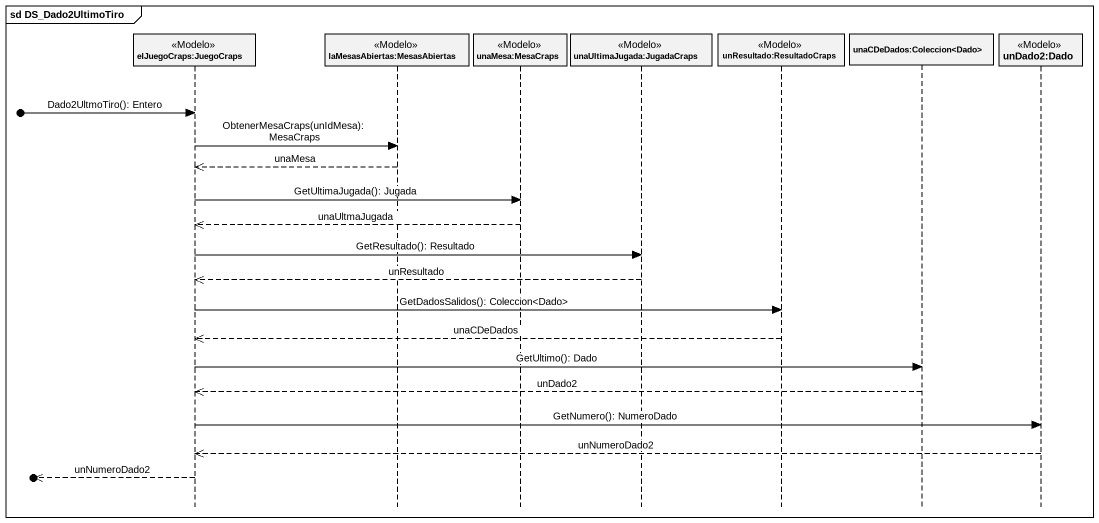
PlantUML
@startuml
mainframe sd DS_Dado2UltimoTiro
hide footbox
participant "elJuegoCraps:JuegoCraps" as elJuegoCraps_JuegoCraps <<Modelo>>
participant "laMesasAbiertas:MesasAbiertas" as laMesasAbiertas <<Modelo>>
participant "unaMesa:MesaCraps" as unaMesa_MesaCraps <<Modelo>>
participant "unaUltimaJugada:JugadaCraps" as unaUltimaJugada_JugadaCraps <<Modelo>>
participant "unResultado:ResultadoCraps" as unResultado_ResultadoCraps <<Modelo>>
participant "unaCDeDados:Coleccion<Dado>" as unaCDeDados_Coleccion_Dado
participant "unDado2:Dado" as unDado2_Dado <<Modelo>>

[o-> elJuegoCraps_JuegoCraps : Dado2UltmoTiro(): Entero
elJuegoCraps_JuegoCraps -> laMesasAbiertas : ObtenerMesaCraps(unIdMesa): MesaCraps
laMesasAbiertas -->> elJuegoCraps_JuegoCraps : unaMesa
elJuegoCraps_JuegoCraps -> unaMesa_MesaCraps : GetUltimaJugada(): Jugada
unaMesa_MesaCraps -->> elJuegoCraps_JuegoCraps : unaUltmaJugada
elJuegoCraps_JuegoCraps -> unaUltimaJugada_JugadaCraps : GetResultado(): Resultado
unaUltimaJugada_JugadaCraps -->> elJuegoCraps_JuegoCraps : unResultado
elJuegoCraps_JuegoCraps -> unResultado_ResultadoCraps : GetDadosSalidos(): Coleccion<Dado>
unResultado_ResultadoCraps -->> elJuegoCraps_JuegoCraps : unaCDeDados
elJuegoCraps_JuegoCraps -> unaCDeDados_Coleccion_Dado : GetUltimo(): Dado
unaCDeDados_Coleccion_Dado -->> elJuegoCraps_JuegoCraps : unDado2
elJuegoCraps_JuegoCraps -> unDado2_Dado : GetNumero(): NumeroDado
unDado2_Dado -->> elJuegoCraps_JuegoCraps : unNumeroDado2
[o<<-- elJuegoCraps_JuegoCraps : unNumeroDado2
@enduml
